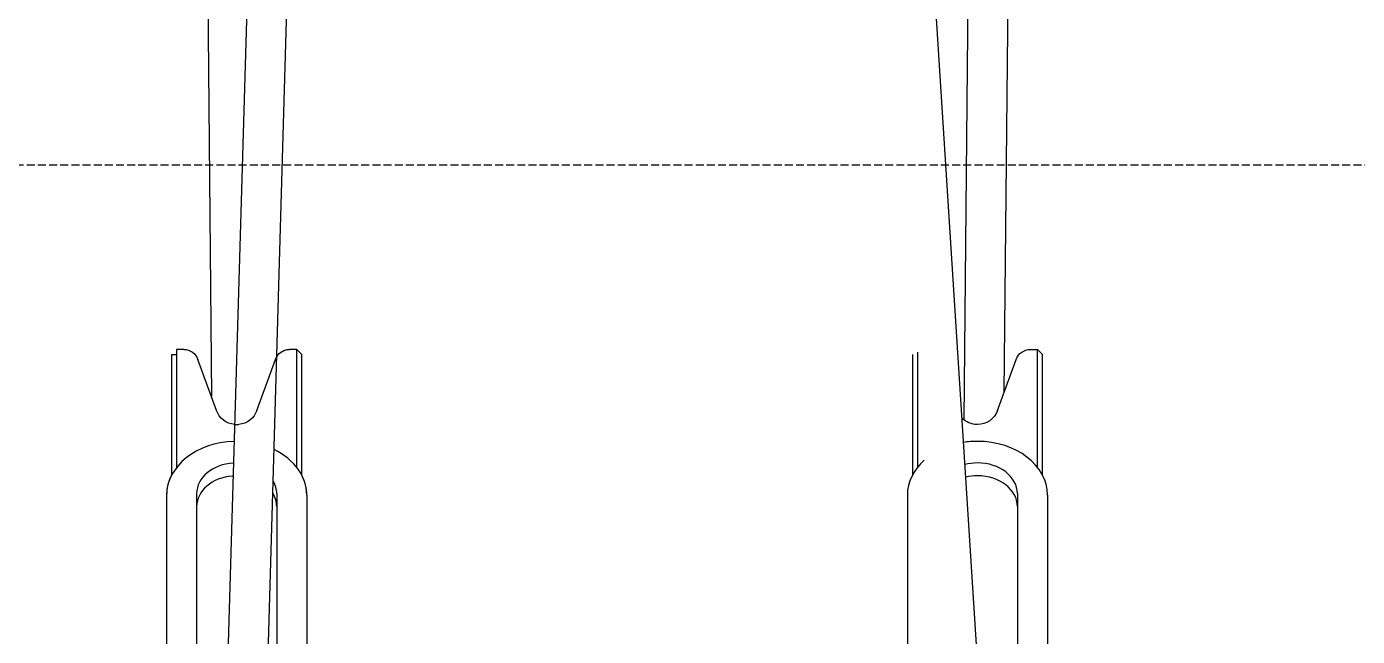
# Model space of a CAD drawing. Extents: x -1899985 to 1774885, y 556286 to 2175695.
# Drawn here: x -625399.1 to -624981.3, y 577209.6 to 577401 of the extents above; entities that cross this region are included whole.
import ezdxf

# ---------------------------------------------------------------- set-up
doc = ezdxf.new("R2010")
doc.units = 0
doc.header["$LTSCALE"] = 10
doc.header["$MEASUREMENT"] = 0
doc.linetypes.add('20剖面图$0$DASH', pattern=[0.35, 0.25, -0.1])
for name, color, linetype in [('20剖面图$0$A-LIN-V', 9, 'Continuous'), ('20剖面图$0$EWHS5T6M-2', 7, 'Continuous'), ('20剖面图$0$S-SB', 21, 'Continuous'), ('20剖面图$0$零件1^葫芦小车', 7, 'Continuous'), ('A-LIN-V', 9, 'Continuous')]:
    doc.layers.add(name, color=color, linetype=linetype)
doc.layers.add('20剖面图$0$A-加建区域', color=47, linetype='Continuous', plot=False)

# ---------------------------------------------------------------- blocks, each defined once
blk = doc.blocks.new('20剖面图$0$w432424324')
at = {"layer": '20剖面图$0$A-加建区域', "linetype": '20剖面图$0$DASH'}
blk.add_lwpolyline([(-750464.6609356526, 577357.4520306744), (-768794.6609651, 577357.4520306686)], dxfattribs=at)
blk = doc.blocks.new('20剖面图$0$吊车5')
at = {"color": 3}
for p, q in [((1560617.833798331, -79959.98994461808), (1560616.262369759, -79959.98994461808)), ((1560598.083542611, -79981.95581205066), (1560596.726911196, -79981.95581205066))]:
    blk.add_line(p, q, dxfattribs=at)
at = {"layer": '20剖面图$0$EWHS5T6M-2', "color": 3, "linetype": 'Continuous'}
for p, q in [((1560344.405226933, -79959.98994461836), (1560345.976655505, -79958.41851604675)), ((1560344.405226934, -79997.8597427239), (1560344.405226933, -79959.98994461836)), ((1560348.222119223, -79958.41851604675), (1560345.976655505, -79958.41851604675)), ((1560345.976655505, -79995.43417774353), (1560345.976655505, -79958.41851604675)), ((1560358.484161081, -79977.54388072788), (1560352.65209872, -79961.52042108528)), ((1560383.690941215, -79959.27216293348), (1560383.690941215, -79995.43417773173)), ((1560385.262369786, -79959.98994461836), (1560385.262369785, -79997.85974282399)), ((1560576.976655477, -79959.98994461836), (1560578.54808405, -79958.41851604694)), ((1560576.976655477, -79959.98994461836), (1560578.54808405, -79958.41851604694)), ((1560576.976655477, -79997.85974272373), (1560576.976655477, -79959.98994461836)), ((1560576.976655477, -79997.85974272373), (1560576.976655477, -79959.98994461836)), ((1560578.548084048, -79995.43417774336), (1560578.54808405, -79958.41851604694)), ((1560578.54808405, -79958.41851604694), (1560580.793547767, -79958.4185160473)), ((1560578.54808405, -79958.41851604694), (1560580.793547767, -79958.4185160473)), ((1560591.055589624, -79977.54388072761), (1560585.223527264, -79961.52042108538)), ((1560603.754864184, -79977.54388072761), (1560609.586926544, -79961.52042108556)), ((1560603.754864184, -79977.54388072761), (1560609.586926544, -79961.52042108556)), ((1560614.01690604, -79958.41851604675), (1560616.262369758, -79958.41851604675)), ((1560614.01690604, -79958.41851604675), (1560616.262369758, -79958.41851604675)), ((1560616.262369758, -79958.41851604675), (1560616.262369758, -79995.43417773128)), ((1560616.262369758, -79958.41851604675), (1560616.262369759, -79959.98994461808)), ((1560617.833798331, -79959.98994461808), (1560617.83379833, -79997.85974270396)), ((1560617.833798331, -79959.98994461808), (1560617.83379833, -79997.85974270396)), ((1560352.262369822, -80003.66446435987), (1560352.262369833, -80072.67193280601)), ((1560584.833798366, -80003.66446435968), (1560584.833798377, -80072.67193280648)), ((1560609.976655506, -80003.6644643594), (1560609.976655516, -80072.67193280629)), ((1560342.833798395, -80004.11478851018), (1560342.833798406, -80072.82356607325)), ((1560386.833798389, -80004.11478851036), (1560386.8337984, -80072.82356607342)), ((1560575.405226938, -80004.11478851046), (1560575.405226949, -80072.82356607325)), ((1560575.405226938, -80004.11478851046), (1560575.405226949, -80072.82356607325)), ((1560619.405226934, -80004.11478850954), (1560619.405226944, -80072.82356607297)), ((1560619.405226934, -80004.11478850954), (1560619.405226944, -80072.82356607297))]:
    blk.add_line(p, q, dxfattribs=at)
for centre, radius, start, end in [((1560348.222119223, -79963.13280176118), 4.714285714086145, 20.00000000032465, 90), ((1560580.793547767, -79963.132801761), 4.714285714086145, 31.34609802653081, 89.99999999151255), ((1560580.793547767, -79963.132801761), 4.714285714086145, 20.00000000032465, 89.99999999151255), ((1560614.01690604, -79963.13280176118), 4.71428571398772, 90, 159.9999999996754), ((1560614.01690604, -79963.13280176118), 4.71428571398772, 90, 159.9999999996754), ((1560364.83379836, -79975.23280175953), 6.757142855902202, 199.9999999918496, 270), ((1560597.405226904, -79975.2328017588), 6.757142856939634, 200.0000000003246, 264.2386597471314), ((1560597.405226904, -79975.23280176008), 6.757142855683643, 275.7613402273228, 340.000000004163), ((1560597.405226904, -79975.23280176008), 6.757142855683643, 275.7613402273228, 340.000000004163), ((1560364.83379836, -79975.23280175953), 6.757142856053651, 269.9999999915125, 316.1970133285238)]:
    blk.add_arc(centre, radius, start, end, dxfattribs=at)
at = {"layer": '20剖面图$0$EWHS5T6M-2', "color": 3, "linetype": 'Continuous', "extrusion": (0, 0, -1)}
for centre, major_axis, ratio, start_param, end_param in [((1560364.833798392, -80004.11478851018), (21.9999999974058, -6.931788463743105e-09), 0.7660444431189625, 3.141592653589792, 4.712388979974596), ((1560364.833798392, -80004.11478851018), (21.99999999740501, -6.928299229105766e-09), 0.7660444431189916, 4.712388979974075, 4.913202577522342), ((1560597.405226936, -80004.11478851018), (21.99999999740552, -6.932486404965716e-09), 0.766044443118973, 3.141592653592506, 4.150051445725493), ((1560597.405226936, -80004.11478851018), (21.99999999740501, -6.932486404965719e-09), 0.7660444431189835, 4.750321489178046, 6.283185306768072), ((1560364.833798393, -80003.66446435968), (12.57142856994451, -3.961022001732997e-09), 0.7660444431190536, 3.141592653183708, 4.712388979972419), ((1560364.833798393, -80003.6644643594), (12.57142856994567, -3.959975168478408e-09), 0.7660444431189382, 4.712388979973101, 5.031351379525204), ((1560364.833798392, -80004.11478851018), (21.99999999740501, -6.928299229105766e-09), 0.7660444431189916, 5.573664973002079, 6.283185306772145), ((1560597.405226936, -80003.6644643594), (12.57142856994571, -3.962766619051705e-09), 0.7660444431189488, 4.794697985126841, 6.283185307179584), ((1560364.833798391, -80007.70484362007), (12.57142856994423, -3.961022001733e-09), 0.7660444431190399, 3.141592653595728, 4.712388979972419), ((1560364.833798391, -80007.70484362007), (12.57142856994567, -3.959277384414332e-09), 0.7660444431189641, 4.712388979974694, 5.010104808563752), ((1560597.405226936, -80004.11478851018), (21.99999999740552, -6.932486404965716e-09), 0.766044443118973, 3.141592653592846, 3.521843856045336), ((1560597.405226936, -80003.6644643594), (12.57142856994632, -3.961022001732997e-09), 0.7660444431189414, 3.141592653595136, 3.568787526170213), ((1560597.405226935, -80007.70484362007), (12.57142856994563, -3.962068834987631e-09), 0.7660444431189881, 4.819632561811468, 6.283185307180177), ((1560597.405226936, -80004.11478851018), (21.99999999740501, -6.932486404965719e-09), 0.7660444431189835, 5.902934096248728, 6.283185306768072), ((1560597.405226935, -80007.70484362007), (12.57142856994632, -3.961022001732997e-09), 0.7660444431189397, 3.141592653595728, 3.590006801915675)]:
    blk.add_ellipse(centre, major_axis=major_axis, ratio=ratio, start_param=start_param, end_param=end_param, dxfattribs=at)
at = {"layer": '20剖面图$0$零件1^葫芦小车', "color": 3, "linetype": 'Continuous'}
for p, q in [((1560356.432277983, -79971.90637825026), (1560354.71677987, -79798.0800478871)), ((1560367.351680844, -79798.0800478871), (1560369.15130575, -79980.43069647872)), ((1560358.525509142, -80154.75382679205), (1560381.104575346, -79801.8005837401)), ((1560590.613321237, -80158.18740703107), (1560580.159229529, -79801.80058373974)), ((1560592.798949705, -79801.8005837401), (1560603.268388452, -80158.71059764794)), ((1560606.916061745, -79801.80058374046), (1560605.327020429, -79973.22441694571))]:
    blk.add_line(p, q, dxfattribs=at)
blk = doc.blocks.new('20剖面图$0$w42432')
at = {"layer": '20剖面图$0$S-SB', "xscale": -1}
blk.add_blockref('20剖面图$0$吊车5', (899364.2876882884, 657258.0749975558), dxfattribs=at)
blk = doc.blocks.new('20剖面图')
at = {"layer": '20剖面图$0$A-LIN-V'}
for name, p in [('20剖面图$0$w432424324', (131434.6610200331, 0)), ('20剖面图$0$w42432', (35900, 0))]:
    blk.add_blockref(name, p, dxfattribs=at)

msp = doc.modelspace()

# ---------------------------------------------------------------- block references
at = {"layer": 'A-LIN-V'}
msp.add_blockref('20剖面图', (0, 0), dxfattribs=at)

doc.saveas('drawing.dxf')
